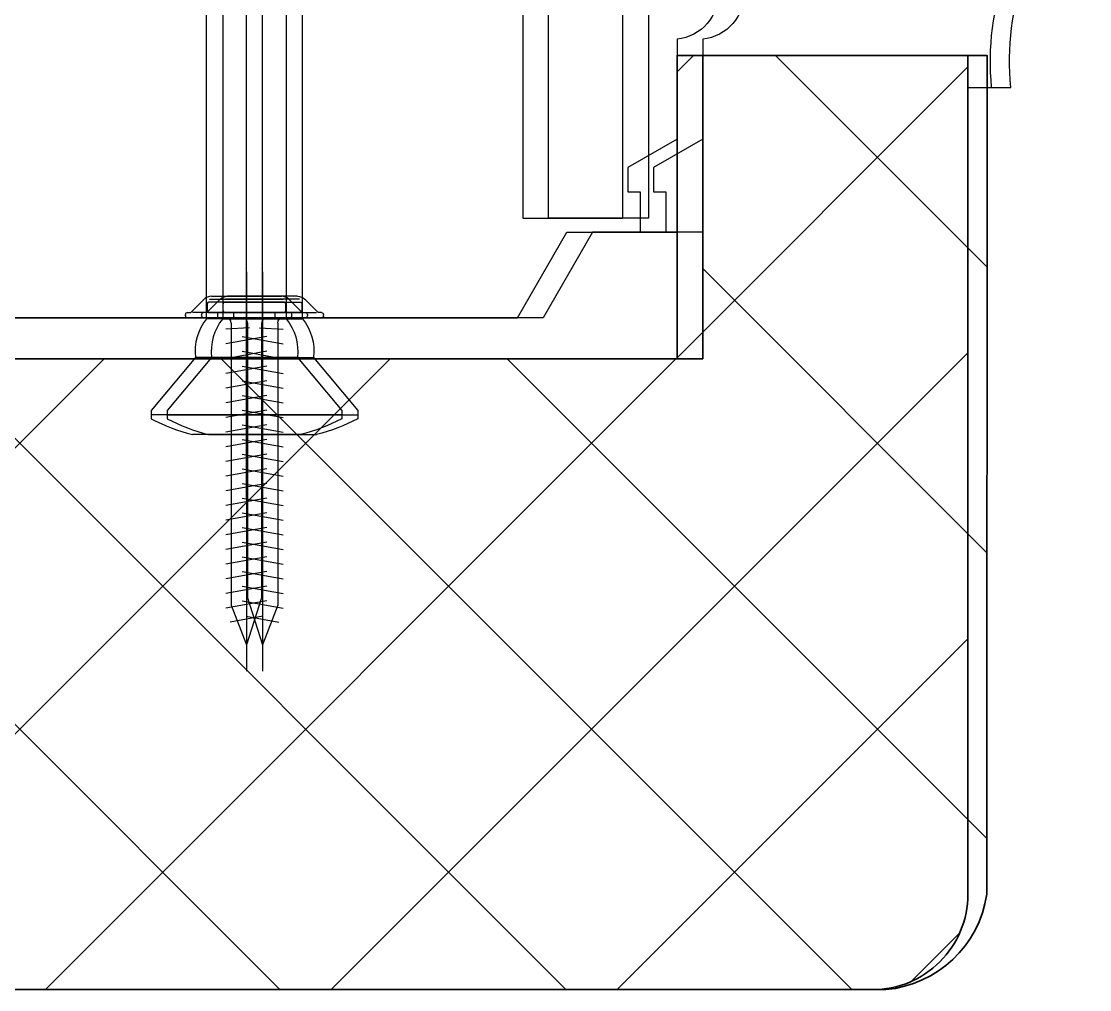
# Model space of a CAD drawing. Header units: centimetres. Extents: x -20963 to 233486, y -95276 to 159172.
# Drawn here: x 106408.05 to 106413.66, y 31742.24 to 31747.31 of the extents above; entities that cross this region are included whole.
import ezdxf

# ---------------------------------------------------------------- set-up
doc = ezdxf.new("R2010")
doc.units = ezdxf.units.CM
doc.header["$LTSCALE"] = 10
doc.header["$MEASUREMENT"] = 0
doc.linetypes.add('DASHDOT2', pattern=[0.5, 0.25, -0.125, 0, -0.125])
for name, color, linetype, lineweight in [('006 plans$0$$glazing$0$Aluminium', 2, 'Continuous', 30), ('006 plans$0$$glazing$0$EPDM Gasket', 77, 'Continuous', 25), ('006 plans$0$$glazing$0$Hatch', 89, 'Continuous', 13), ('006 plans$0$$glazing$0$Timber', 42, 'Continuous', 35)]:
    doc.layers.add(name, color=color, linetype=linetype, lineweight=lineweight)
for name, color, linetype in [('006 plans$0$$glazing$0$Fastener', 80, 'Continuous'), ('A-MA-DEMISE LINE', 10, 'DASHDOT2'), ('LP-DIMENSION_INT_100', 51, 'Continuous')]:
    doc.layers.add(name, color=color, linetype=linetype)

# ---------------------------------------------------------------- blocks, each defined once
blk = doc.blocks.new('006 plans$0$$glazing$0$SPF2_MULLION')
at = {"layer": '006 plans$0$$glazing$0$Hatch'}
h = blk.add_hatch(dxfattribs=at)
h.set_pattern_fill('JIS_WOOD', color=256, scale=15, style=0)
h.set_pattern_definition([(45, (-3416.386, -1551.975), (-7.5, 7.5), [])])
edge = h.paths.add_edge_path()
edge.add_line((-37.85, 11.079), (-37.85, 55.079))
edge.add_arc((-32.85, 55.079), 5, 90, 180, ccw=False)
edge.add_line((-32.85, 60.079), (32.85, 60.079))
edge.add_arc((32.332, 54.222), 5.879, 8.3766, 84.9448, ccw=False)
edge.add_line((38.149, 55.079), (38.161, 11.079))
edge.add_line((38.161, 11.079), (23.59, 11.079))
edge.add_line((23.59, 11.079), (23.59, 26.994))
edge.add_line((23.59, 26.994), (-22.59, 26.994))
edge.add_line((-22.59, 26.994), (-22.59, 11.079))
edge.add_line((-22.59, 11.079), (-37.85, 11.079))
at = {"layer": '006 plans$0$$glazing$0$Aluminium'}
for points in [[(23.59, 26.994), (23.59, 20.357), (17.81, 20.357), (15.22, 24.842), (-14.22, 24.842), (-16.81, 20.357), (-22.59, 20.357), (-22.59, 26.994), (23.59, 26.994)], [(-22.59, 20.357), (-22.59, 15.475), (-20.015, 16.962), (-20.015, 18.241), (-20.658, 18.241), (-20.658, 20.357)], [(15.5, 8.729), (-14.5, 8.729), (-14.5, 19.623), (-19.74, 19.623), (-19.74, 7.729), (-31.645, 7.729), (-31.645, 5.729), (32.645, 5.729), (32.645, 7.729), (20.74, 7.729), (20.74, 19.623), (15.5, 19.623), (15.5, 8.729)]]:
    blk.add_lwpolyline(points, dxfattribs=at)
at = {"layer": '006 plans$0$$glazing$0$EPDM Gasket'}
blk.add_lwpolyline([(-18.991, 0, -0.140493), (-14.459, 2.616), (-14.459, 5.729), (-32.088, 5.729), (-32.088, 7.729), (-24.753, 7.729, -0.399728), (-22.59, 10.231), (-22.59, 11.079), (-37.85, 11.079), (-37.85, 12.764), (-39.096, 12.764, -0.229751), (-43.234, 1.5), (-43.234, 0), (-29.646, 0), (-29.646, 2.899), (-27.576, 2.899), (-27.576, 0), (-25.055, 0), (-25.055, 2.899), (-22.97, 2.899), (-22.97, 0), (-18.991, 0)], format="xyb", dxfattribs=at)
at = {"layer": '006 plans$0$$glazing$0$Fastener', "color": 2}
blk.add_line((0, 22.433), (0, 43.382), dxfattribs=at)
at = {"layer": '006 plans$0$$glazing$0$Fastener'}
for p, q in [((-0.798, 39.534), (0, 42.002)), ((0.798, 39.919), (0, 42.002)), ((-0.866, 40.499), (0.859, 40.809)), ((-1.073, 39.692), (1.073, 40.077)), ((0.798, 39.149), (0.798, 39.919)), ((-1.073, 38.922), (1.073, 39.307)), ((-0.798, 38.764), (-0.798, 39.534)), ((-0.798, 37.994), (-0.798, 38.764)), ((0.798, 38.379), (0.798, 39.149)), ((-1.073, 38.152), (1.073, 38.537)), ((0.798, 37.609), (0.798, 38.379)), ((-1.073, 37.382), (1.073, 37.767)), ((-0.798, 37.224), (-0.798, 37.994)), ((0.798, 36.839), (0.798, 37.609)), ((-1.073, 36.612), (1.073, 36.997)), ((-0.798, 36.454), (-0.798, 37.224)), ((-0.798, 35.684), (-0.798, 36.454)), ((0.798, 36.069), (0.798, 36.839)), ((-1.073, 35.842), (1.073, 36.227)), ((0.798, 35.299), (0.798, 36.069)), ((-1.073, 35.072), (1.073, 35.457)), ((-0.798, 34.914), (-0.798, 35.684)), ((-0.798, 34.144), (-0.798, 34.914)), ((0.798, 34.529), (0.798, 35.299)), ((-1.073, 34.302), (1.073, 34.687)), ((0.798, 33.759), (0.798, 34.529)), ((-1.073, 33.532), (1.073, 33.917)), ((-0.798, 33.374), (-0.798, 34.144)), ((0.798, 32.989), (0.798, 33.759)), ((-1.073, 32.762), (1.073, 33.147)), ((-0.798, 32.604), (-0.798, 33.374)), ((-0.798, 31.834), (-0.798, 32.604)), ((0.798, 32.219), (0.798, 32.989)), ((-1.073, 31.992), (1.073, 32.377)), ((0.798, 31.449), (0.798, 32.219)), ((-1.073, 31.222), (1.073, 31.607)), ((-0.798, 31.064), (-0.798, 31.834)), ((0.798, 30.679), (0.798, 31.449)), ((-1.073, 30.452), (1.073, 30.837)), ((-0.798, 30.294), (-0.798, 31.064)), ((-0.798, 29.524), (-0.798, 30.294)), ((0.798, 29.909), (0.798, 30.679)), ((-1.073, 29.682), (1.073, 30.067)), ((0.798, 29.139), (0.798, 29.909)), ((-1.073, 28.912), (1.073, 29.297)), ((-0.798, 28.754), (-0.798, 29.524)), ((-0.798, 27.984), (-0.798, 28.754)), ((0.798, 28.369), (0.798, 29.139)), ((-1.073, 28.142), (1.073, 28.527)), ((0.798, 27.599), (0.798, 28.369)), ((-1.073, 27.372), (1.073, 27.757)), ((-0.798, 27.214), (-0.798, 27.984)), ((0.798, 26.829), (0.798, 27.599)), ((-1.073, 26.602), (1.073, 26.987)), ((-0.798, 26.444), (-0.798, 27.214)), ((-0.798, 25.674), (-0.798, 26.444)), ((0.798, 26.059), (0.798, 26.829)), ((-1.073, 25.832), (1.073, 26.217)), ((0.798, 25.289), (0.798, 26.059)), ((-0.798, 25.117), (-0.798, 25.674)), ((-0.159, 25.368), (1.073, 25.447)), ((0.798, 25.117), (0.798, 25.289)), ((-3.202, 24.677), (-3.202, 24.732)), ((-3.092, 24.842), (3.092, 24.842)), ((-1.458, 24.842), (-1.513, 24.787)), ((-1.513, 24.787), (-1.513, 24.567)), ((1.458, 24.842), (-1.458, 24.842)), ((1.512, 24.787), (1.458, 24.842)), ((1.512, 24.567), (1.512, 24.787)), ((3.202, 24.732), (3.202, 24.677)), ((-2.917, 24.567), (-3.092, 24.567)), ((-2.222, 23.873), (-2.917, 24.567)), ((-2.725, 24.567), (2.834, 24.567)), ((-2.062, 24.457), (-2.062, 24.127)), ((-1.513, 24.567), (-1.953, 24.567)), ((1.512, 24.567), (-1.513, 24.567)), ((1.953, 24.567), (1.512, 24.567)), ((2.062, 24.127), (2.062, 24.457)), ((2.917, 24.567), (2.222, 23.873)), ((3.092, 24.567), (2.917, 24.567)), ((-1.953, 24.017), (1.953, 24.017)), ((1.936, 23.873), (-1.923, 23.873)), ((1.833, 23.712), (-1.833, 23.712))]:
    blk.add_line(p, q, dxfattribs=at)
at = {"layer": '006 plans$0$$glazing$0$Fastener', "color": 2}
blk.add_lwpolyline([(0, 34.27), (0, -49.467)], dxfattribs=at)
at = {"layer": '006 plans$0$$glazing$0$Fastener'}
for points in [[(2.09, 24.893), (2.09, -0.902), (-2.09, -0.902), (-2.09, 24.893, -0.199799), (-2.678, 26.924), (-5.005, 29.697), (-5.005, 30.137, -0.053028), (-2.833, 30.97)], [(-2.09, 24.893), (2.09, 24.893, 0.199799), (2.678, 26.924), (5.005, 29.697), (5.005, 30.137, 0.053028), (2.832, 30.97)]]:
    blk.add_lwpolyline(points, format="xyb", dxfattribs=at)
for points in [[(-2.833, 30.97), (2.832, 30.97)], [(-5.005, 29.929), (5.005, 29.929)], [(-2.678, 26.924), (2.678, 26.924)]]:
    blk.add_lwpolyline(points, dxfattribs=at)
for centre, radius, start, end in [((-3.092, 24.732), 0.11, 90, 180), ((-3.092, 24.677), 0.11, 180, 270), ((-1.073, 25.117), 0.275, 270, 0), ((1.073, 25.117), 0.275, 180, 270), ((3.092, 24.732), 0.11, 0, 90), ((3.092, 24.677), 0.11, 270, 0), ((-1.953, 24.457), 0.11, 90, 180), ((-1.953, 24.127), 0.11, 180, 270), ((1.953, 24.457), 0.11, 0, 90), ((1.953, 24.127), 0.11, 270, 0), ((-1.833, 24.262), 0.55, 225, 270), ((1.833, 24.262), 0.55, 270, 315)]:
    blk.add_arc(centre, radius, start, end, dxfattribs=at)
at = {"layer": '006 plans$0$$glazing$0$Timber'}
blk.add_lwpolyline([(-37.85, 11.079), (-37.85, 55.079, -0.414214), (-32.85, 60.079), (32.85, 60.079, -0.347103), (38.149, 55.079), (38.161, 11.079), (23.59, 11.079), (23.59, 26.994), (-22.59, 26.994), (-22.59, 11.079)], format="xyb", close=True, dxfattribs=at)
blk = doc.blocks.new('006 plans$0$$glazing$0$SPF1_MULLION')
at = {"layer": '006 plans$0$$glazing$0$Hatch'}
h = blk.add_hatch(dxfattribs=at)
h.set_pattern_fill('JIS_WOOD', color=256, scale=15, style=0)
h.set_pattern_definition([(45, (-3416.731, -1551.975), (-7.5, 7.5), [])])
edge = h.paths.add_edge_path()
edge.add_line((-37.85, 11.079), (-37.85, 55.079))
edge.add_arc((-32.85, 55.079), 5, 90, 180, ccw=False)
edge.add_line((-32.85, 60.079), (32.85, 60.079))
edge.add_arc((32.332, 54.222), 5.879, 8.3766, 84.9448, ccw=False)
edge.add_line((38.149, 55.079), (38.161, 11.079))
edge.add_line((38.161, 11.079), (23.245, 11.079))
edge.add_line((23.245, 11.079), (23.245, 26.994))
edge.add_line((23.245, 26.994), (-22.935, 26.994))
edge.add_line((-22.935, 26.994), (-22.935, 11.079))
edge.add_line((-22.935, 11.079), (-37.85, 11.079))
at = {"layer": '006 plans$0$$glazing$0$Aluminium'}
for points in [[(23.245, 26.994), (23.245, 20.357), (17.465, 20.357), (14.876, 24.842), (-14.565, 24.842), (-17.154, 20.357), (-22.935, 20.357), (-22.935, 26.994), (23.245, 26.994)], [(23.245, 20.357), (23.245, 15.475), (20.67, 16.962), (20.67, 18.241), (21.314, 18.241), (21.314, 20.357)], [(15.155, 8.729), (-14.845, 8.729), (-14.845, 19.623), (-20.084, 19.623), (-20.084, 7.729), (-31.989, 7.729), (-31.989, 5.729), (32.3, 5.729), (32.3, 7.729), (20.395, 7.729), (20.395, 19.623), (15.155, 19.623), (15.155, 8.729)]]:
    blk.add_lwpolyline(points, dxfattribs=at)
at = {"layer": '006 plans$0$$glazing$0$EPDM Gasket'}
blk.add_lwpolyline([(19.646, 0, 0.140493), (15.115, 2.616), (15.115, 5.729), (32.743, 5.729), (32.743, 7.729), (25.408, 7.729, 0.399728), (23.245, 10.231), (23.245, 11.079), (38.161, 11.079), (38.161, 12.764), (39.407, 12.764, 0.229751), (43.545, 1.5), (43.545, 0), (30.302, 0), (30.302, 2.899), (28.232, 2.899), (28.232, 0), (25.71, 0), (25.71, 2.899), (23.626, 2.899), (23.626, 0), (19.646, 0)], format="xyb", dxfattribs=at)
at = {"layer": '006 plans$0$$glazing$0$Fastener', "color": 2}
blk.add_line((0.155, 22.433), (0.155, 43.382), dxfattribs=at)
at = {"layer": '006 plans$0$$glazing$0$Fastener'}
for p, q in [((-0.642, 39.534), (0.155, 42.002)), ((0.953, 39.919), (0.155, 42.002)), ((-0.711, 40.499), (1.015, 40.809)), ((-0.917, 39.692), (1.228, 40.077)), ((0.953, 39.149), (0.953, 39.919)), ((-0.917, 38.922), (1.228, 39.307)), ((-0.642, 38.764), (-0.642, 39.534)), ((-0.642, 37.994), (-0.642, 38.764)), ((0.953, 38.379), (0.953, 39.149)), ((-0.917, 38.152), (1.228, 38.537)), ((0.953, 37.609), (0.953, 38.379)), ((-0.917, 37.382), (1.228, 37.767)), ((-0.642, 37.224), (-0.642, 37.994)), ((0.953, 36.839), (0.953, 37.609)), ((-0.917, 36.612), (1.228, 36.997)), ((-0.642, 36.454), (-0.642, 37.224)), ((-0.642, 35.684), (-0.642, 36.454)), ((0.953, 36.069), (0.953, 36.839)), ((-0.917, 35.842), (1.228, 36.227)), ((0.953, 35.299), (0.953, 36.069)), ((-0.917, 35.072), (1.228, 35.457)), ((-0.642, 34.914), (-0.642, 35.684)), ((-0.642, 34.144), (-0.642, 34.914)), ((0.953, 34.529), (0.953, 35.299)), ((-0.917, 34.302), (1.228, 34.687)), ((0.953, 33.759), (0.953, 34.529)), ((-0.917, 33.532), (1.228, 33.917)), ((-0.642, 33.374), (-0.642, 34.144)), ((0.953, 32.989), (0.953, 33.759)), ((-0.917, 32.762), (1.228, 33.147)), ((-0.642, 32.604), (-0.642, 33.374)), ((-0.642, 31.834), (-0.642, 32.604)), ((0.953, 32.219), (0.953, 32.989)), ((-0.917, 31.992), (1.228, 32.377)), ((0.953, 31.449), (0.953, 32.219)), ((-0.917, 31.222), (1.228, 31.607)), ((-0.642, 31.064), (-0.642, 31.834)), ((0.953, 30.679), (0.953, 31.449)), ((-0.917, 30.452), (1.228, 30.837)), ((-0.642, 30.294), (-0.642, 31.064)), ((-0.642, 29.524), (-0.642, 30.294)), ((0.953, 29.909), (0.953, 30.679)), ((-0.917, 29.682), (1.228, 30.067)), ((0.953, 29.139), (0.953, 29.909)), ((-0.917, 28.912), (1.228, 29.297)), ((-0.642, 28.754), (-0.642, 29.524)), ((-0.642, 27.984), (-0.642, 28.754)), ((0.953, 28.369), (0.953, 29.139)), ((-0.917, 28.142), (1.228, 28.527)), ((0.953, 27.599), (0.953, 28.369)), ((-0.917, 27.372), (1.228, 27.757)), ((-0.642, 27.214), (-0.642, 27.984)), ((0.953, 26.829), (0.953, 27.599)), ((-0.917, 26.602), (1.228, 26.987)), ((-0.642, 26.444), (-0.642, 27.214)), ((-0.642, 25.674), (-0.642, 26.444)), ((0.953, 26.059), (0.953, 26.829)), ((-0.917, 25.832), (1.228, 26.217)), ((0.953, 25.289), (0.953, 26.059)), ((-0.642, 25.117), (-0.642, 25.674)), ((-0.003, 25.368), (1.228, 25.447)), ((0.953, 25.117), (0.953, 25.289)), ((-3.047, 24.677), (-3.047, 24.732)), ((-2.937, 24.842), (3.247, 24.842)), ((-1.302, 24.842), (-1.357, 24.787)), ((-1.357, 24.787), (-1.357, 24.567)), ((1.613, 24.842), (-1.302, 24.842)), ((1.668, 24.787), (1.613, 24.842)), ((1.668, 24.567), (1.668, 24.787)), ((3.357, 24.732), (3.357, 24.677)), ((-2.762, 24.567), (-2.937, 24.567)), ((-2.067, 23.873), (-2.762, 24.567)), ((-2.57, 24.567), (2.989, 24.567)), ((-1.907, 24.457), (-1.907, 24.127)), ((-1.357, 24.567), (-1.797, 24.567)), ((1.668, 24.567), (-1.357, 24.567)), ((2.108, 24.567), (1.668, 24.567)), ((2.218, 24.127), (2.218, 24.457)), ((3.072, 24.567), (2.378, 23.873)), ((3.247, 24.567), (3.072, 24.567)), ((-1.797, 24.017), (2.108, 24.017)), ((2.091, 23.873), (-1.767, 23.873)), ((1.989, 23.712), (-1.678, 23.712))]:
    blk.add_line(p, q, dxfattribs=at)
at = {"layer": '006 plans$0$$glazing$0$Fastener', "color": 2}
blk.add_lwpolyline([(0.155, 34.27), (0.155, -49.467)], dxfattribs=at)
at = {"layer": '006 plans$0$$glazing$0$Fastener'}
for points in [[(2.245, 24.893), (2.245, -0.902), (-1.935, -0.902), (-1.935, 24.893, -0.199799), (-2.522, 26.924), (-4.85, 29.697), (-4.85, 30.137, -0.053028), (-2.677, 30.97)], [(-1.935, 24.893), (2.245, 24.893, 0.199799), (2.833, 26.924), (5.16, 29.697), (5.16, 30.137, 0.053028), (2.988, 30.97)]]:
    blk.add_lwpolyline(points, format="xyb", dxfattribs=at)
for points in [[(-2.677, 30.97), (2.988, 30.97)], [(-4.85, 29.929), (5.16, 29.929)], [(-2.522, 26.924), (2.833, 26.924)]]:
    blk.add_lwpolyline(points, dxfattribs=at)
for centre, radius, start, end in [((-2.937, 24.732), 0.11, 90, 180), ((-2.937, 24.677), 0.11, 180, 270), ((-0.917, 25.117), 0.275, 270, 0), ((1.228, 25.117), 0.275, 180, 270), ((3.247, 24.732), 0.11, 0, 90), ((3.247, 24.677), 0.11, 270, 360), ((-1.797, 24.457), 0.11, 90, 180), ((-1.797, 24.127), 0.11, 180, 270), ((2.108, 24.457), 0.11, 0, 90), ((2.108, 24.127), 0.11, 270, 360), ((-1.678, 24.262), 0.55, 225, 270), ((1.989, 24.262), 0.55, 270, 315)]:
    blk.add_arc(centre, radius, start, end, dxfattribs=at)
at = {"layer": '006 plans$0$$glazing$0$Timber'}
blk.add_lwpolyline([(-37.85, 11.079), (-37.85, 55.079, -0.414214), (-32.85, 60.079), (32.85, 60.079, -0.347103), (38.149, 55.079), (38.161, 11.079), (23.245, 11.079), (23.245, 26.994), (-22.935, 26.994), (-22.935, 11.079)], format="xyb", close=True, dxfattribs=at)
blk = doc.blocks.new('gfgf')
at = {"color": 1, "rotation": 180}
blk.add_blockref('006 plans$0$$glazing$0$SPF2_MULLION', (400157.842, 244799.999), dxfattribs=at)
at = {"extrusion": (0, 0, -1), "zscale": -1, "rotation": 179.9995241746047}
blk.add_blockref('006 plans$0$$glazing$0$SPF1_MULLION', (-400158.533, 244799.999), dxfattribs=at)
blk = doc.blocks.new('PLAN')
at = {"layer": 'A-MA-DEMISE LINE', "color": 4, "xscale": 0.1, "yscale": 0.1, "zscale": 0.1}
blk.add_blockref('gfgf', (62317.3811, 7268.2442, 0), dxfattribs=at)

msp = doc.modelspace()

# ---------------------------------------------------------------- block references
at = {"layer": 'LP-DIMENSION_INT_100', "color": 2}
msp.add_blockref('PLAN', (4076.0669, 0), dxfattribs=at)

doc.saveas('drawing.dxf')
